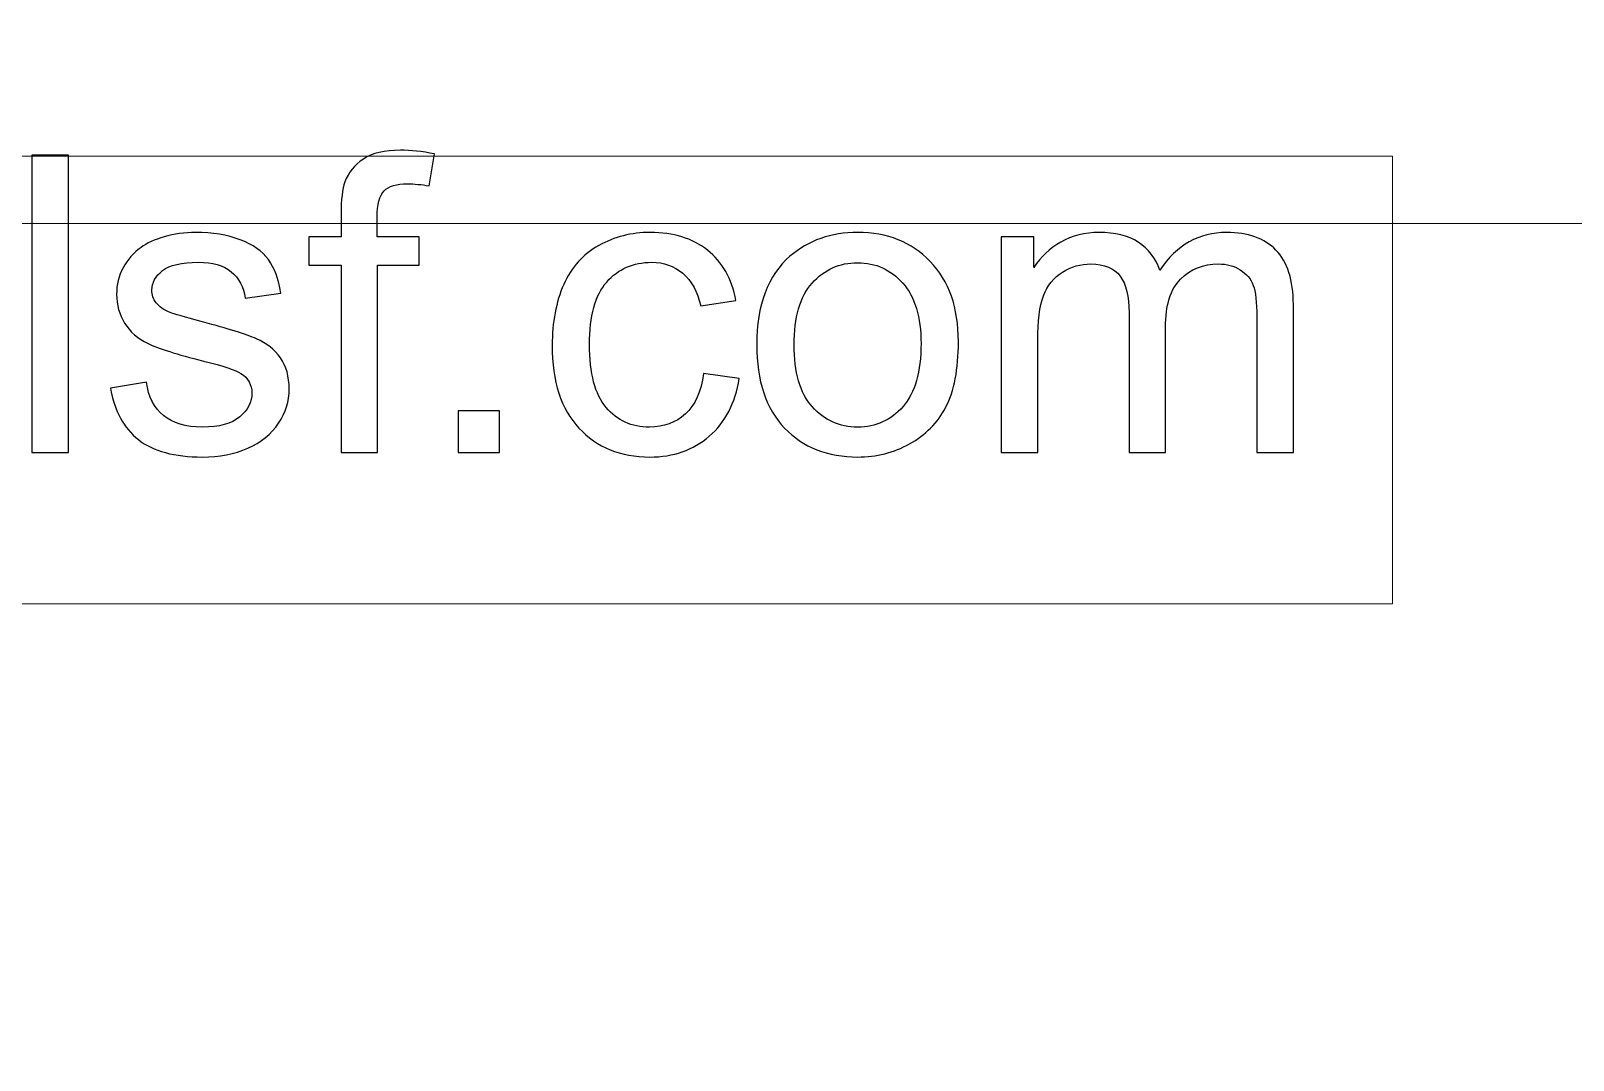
# Model space of a CAD drawing. Header units: centimetres. Extents: x -29.7 to 21.6, y -14.4 to 13.7.
# Drawn here: x -4.229 to -2.969, y -3.823 to -2.983 of the extents above; entities that cross this region are included whole.
import ezdxf

# ---------------------------------------------------------------- set-up
doc = ezdxf.new("R2010")
doc.units = ezdxf.units.CM
doc.header["$MEASUREMENT"] = 0
doc.layers.add('Layer 1', color=7, linetype='Continuous')

msp = doc.modelspace()

# ---------------------------------------------------------------- linework, layer by layer
at = {"layer": 'Layer 1', "color": 1, "lineweight": 9}
for points, knots in [([(-9.03932, -4.44965), (-9.03932, -4.44965), (-9.03932, -0.46166), (-9.03932, -0.46166), (-9.03932, -0.46166), (-9.03932, -0.46166), (0.93059, -0.46166), (0.93059, -0.46166), (0.93059, -0.46166), (0.93059, -0.46166), (0.93059, -4.44965), (0.93059, -4.44965)], [0, 0, 0, 0, 0.25, 0.25, 0.25, 0.25, 0.5, 0.5, 0.5, 0.5, 1, 1, 1, 1]), ([(-1.69979, -3.14012), (-1.69979, -3.14012), (-6.17542, -3.14012), (-6.17542, -3.14012), (-6.17542, -3.14012), (-6.17542, -3.14012), (-6.17542, -2.51611), (-6.17542, -2.51611), (-6.17542, -2.51611), (-6.17542, -2.51611), (-1.69979, -2.51611), (-1.69979, -2.51611), (-1.69979, -2.51611), (-1.69979, -2.51611), (-1.69979, -3.14012), (-1.69979, -3.14012)], [0, 0, 0, 0, 0.2, 0.2, 0.2, 0.2, 0.4, 0.4, 0.4, 0.4, 0.6, 0.6, 0.6, 0.6, 1, 1, 1, 1]), ([(-1.69979, -3.14012), (-1.69979, -3.14012), (-6.17542, -3.14012), (-6.17542, -3.14012), (-6.17542, -3.14012), (-6.17542, -3.14012), (-6.17542, -2.51611), (-6.17542, -2.51611), (-6.17542, -2.51611), (-6.17542, -2.51611), (-1.69979, -2.51611), (-1.69979, -2.51611), (-1.69979, -2.51611), (-1.69979, -2.51611), (-1.69979, -3.14012), (-1.69979, -3.14012)], [0, 0, 0, 0, 0.2, 0.2, 0.2, 0.2, 0.4, 0.4, 0.4, 0.4, 0.6, 0.6, 0.6, 0.6, 1, 1, 1, 1]), ([(-3.11641, -3.45088), (-3.11641, -3.45088), (-5.09791, -3.45088), (-5.09791, -3.45088), (-5.09791, -3.45088), (-5.09791, -3.45088), (-5.09791, -3.08514), (-5.09791, -3.08514), (-5.09791, -3.08514), (-5.09791, -3.08514), (-3.11641, -3.08514), (-3.11641, -3.08514), (-3.11641, -3.08514), (-3.11641, -3.08514), (-3.11641, -3.45088), (-3.11641, -3.45088)], [0, 0, 0, 0, 0.2, 0.2, 0.2, 0.2, 0.4, 0.4, 0.4, 0.4, 0.6, 0.6, 0.6, 0.6, 1, 1, 1, 1]), ([(-3.11641, -3.45088), (-3.11641, -3.45088), (-5.09791, -3.45088), (-5.09791, -3.45088), (-5.09791, -3.45088), (-5.09791, -3.45088), (-5.09791, -3.08514), (-5.09791, -3.08514), (-5.09791, -3.08514), (-5.09791, -3.08514), (-3.11641, -3.08514), (-3.11641, -3.08514), (-3.11641, -3.08514), (-3.11641, -3.08514), (-3.11641, -3.45088), (-3.11641, -3.45088)], [0, 0, 0, 0, 0.2, 0.2, 0.2, 0.2, 0.4, 0.4, 0.4, 0.4, 0.6, 0.6, 0.6, 0.6, 1, 1, 1, 1]), ([(-4.22792, -3.32715), (-4.22792, -3.32715), (-4.22792, -3.08444), (-4.22792, -3.08444), (-4.22792, -3.08444), (-4.22792, -3.08444), (-4.19809, -3.08444), (-4.19809, -3.08444), (-4.19809, -3.08444), (-4.19809, -3.08444), (-4.19809, -3.32715), (-4.19809, -3.32715), (-4.19809, -3.32715), (-4.19809, -3.32715), (-4.22792, -3.32715), (-4.22792, -3.32715)], [0, 0, 0, 0, 0.2, 0.2, 0.2, 0.2, 0.4, 0.4, 0.4, 0.4, 0.6, 0.6, 0.6, 0.6, 1, 1, 1, 1]), ([(-3.97532, -3.32715), (-3.97532, -3.32715), (-3.97532, -3.17427), (-3.97532, -3.17427), (-3.97532, -3.17427), (-3.97532, -3.17427), (-4.00176, -3.17427), (-4.00176, -3.17427), (-4.00176, -3.17427), (-4.00176, -3.17427), (-4.00176, -3.15122), (-4.00176, -3.15122), (-4.00176, -3.15122), (-4.00176, -3.15122), (-3.97532, -3.15122), (-3.97532, -3.15122), (-3.97532, -3.15122), (-3.97532, -3.15122), (-3.97532, -3.13258), (-3.97532, -3.13258), (-3.97532, -3.13258), (-3.97532, -3.12077), (-3.9743, -3.11201), (-3.97221, -3.1063), (-3.97221, -3.1063), (-3.96933, -3.09862), (-3.96436, -3.09235), (-3.95713, -3.08755), (-3.95713, -3.08755), (-3.94995, -3.08275), (-3.93984, -3.08037), (-3.92684, -3.08037), (-3.92684, -3.08037), (-3.91843, -3.08037), (-3.90916, -3.08139), (-3.89899, -3.08337), (-3.89899, -3.08337), (-3.89899, -3.08337), (-3.90345, -3.10947), (-3.90345, -3.10947), (-3.90345, -3.10947), (-3.90967, -3.10839), (-3.91549, -3.10783), (-3.92103, -3.10783), (-3.92103, -3.10783), (-3.93006, -3.10783), (-3.93645, -3.10975), (-3.94023, -3.11359), (-3.94023, -3.11359), (-3.94396, -3.11743), (-3.94583, -3.12461), (-3.94583, -3.13512), (-3.94583, -3.13512), (-3.94583, -3.13512), (-3.94583, -3.15122), (-3.94583, -3.15122), (-3.94583, -3.15122), (-3.94583, -3.15122), (-3.91159, -3.15122), (-3.91159, -3.15122), (-3.91159, -3.15122), (-3.91159, -3.15122), (-3.91159, -3.17427), (-3.91159, -3.17427), (-3.91159, -3.17427), (-3.91159, -3.17427), (-3.94549, -3.17427), (-3.94549, -3.17427), (-3.94549, -3.17427), (-3.94549, -3.17427), (-3.94549, -3.32715), (-3.94549, -3.32715), (-3.94549, -3.32715), (-3.94549, -3.32715), (-3.97532, -3.32715), (-3.97532, -3.32715)], [0, 0, 0, 0, 0.05, 0.05, 0.05, 0.05, 0.1, 0.1, 0.1, 0.1, 0.15, 0.15, 0.15, 0.15, 0.2, 0.2, 0.2, 0.2, 0.25, 0.25, 0.25, 0.25, 0.3, 0.3, 0.3, 0.3, 0.35, 0.35, 0.35, 0.35, 0.4, 0.4, 0.4, 0.4, 0.45, 0.45, 0.45, 0.45, 0.5, 0.5, 0.5, 0.5, 0.55, 0.55, 0.55, 0.55, 0.6, 0.6, 0.6, 0.6, 0.65, 0.65, 0.65, 0.65, 0.7, 0.7, 0.7, 0.7, 0.75, 0.75, 0.75, 0.75, 0.8, 0.8, 0.8, 0.8, 0.85, 0.85, 0.85, 0.85, 0.9, 0.9, 0.9, 0.9, 1, 1, 1, 1]), ([(-4.16379, -3.27461), (-4.16379, -3.27461), (-4.1343, -3.26986), (-4.1343, -3.26986), (-4.1343, -3.26986), (-4.13266, -3.28167), (-4.12803, -3.29071), (-4.12046, -3.29704), (-4.12046, -3.29704), (-4.11289, -3.30331), (-4.10227, -3.30647), (-4.08871, -3.30647), (-4.08871, -3.30647), (-4.07498, -3.30647), (-4.06481, -3.3037), (-4.05814, -3.29811), (-4.05814, -3.29811), (-4.05153, -3.29257), (-4.0482, -3.28602), (-4.0482, -3.27851), (-4.0482, -3.27851), (-4.0482, -3.27178), (-4.05119, -3.26647), (-4.05713, -3.26263), (-4.05713, -3.26263), (-4.06131, -3.25998), (-4.07148, -3.25664), (-4.08763, -3.25252), (-4.08763, -3.25252), (-4.10944, -3.24704), (-4.12453, -3.24229), (-4.133, -3.23828), (-4.133, -3.23828), (-4.14142, -3.23421), (-4.1478, -3.22868), (-4.15215, -3.22156), (-4.15215, -3.22156), (-4.1565, -3.2145), (-4.15871, -3.20664), (-4.15871, -3.19806), (-4.15871, -3.19806), (-4.15871, -3.1902), (-4.1569, -3.18297), (-4.15334, -3.1763), (-4.15334, -3.1763), (-4.14972, -3.16964), (-4.14487, -3.1641), (-4.13871, -3.15969), (-4.13871, -3.15969), (-4.13407, -3.1563), (-4.12775, -3.15342), (-4.11978, -3.15105), (-4.11978, -3.15105), (-4.11176, -3.14868), (-4.10323, -3.14749), (-4.09407, -3.14749), (-4.09407, -3.14749), (-4.08029, -3.14749), (-4.0682, -3.14947), (-4.0578, -3.15348), (-4.0578, -3.15348), (-4.04735, -3.15743), (-4.03967, -3.16286), (-4.0347, -3.16964), (-4.0347, -3.16964), (-4.02978, -3.17647), (-4.02634, -3.18557), (-4.02447, -3.19698), (-4.02447, -3.19698), (-4.02447, -3.19698), (-4.05362, -3.20105), (-4.05362, -3.20105), (-4.05362, -3.20105), (-4.05492, -3.1919), (-4.05876, -3.18472), (-4.06509, -3.17958), (-4.06509, -3.17958), (-4.07142, -3.17444), (-4.08035, -3.1719), (-4.09193, -3.1719), (-4.09193, -3.1719), (-4.10554, -3.1719), (-4.11532, -3.17416), (-4.12114, -3.17868), (-4.12114, -3.17868), (-4.12696, -3.1832), (-4.12989, -3.18851), (-4.12989, -3.19455), (-4.12989, -3.19455), (-4.12989, -3.19839), (-4.12871, -3.2019), (-4.12628, -3.205), (-4.12628, -3.205), (-4.12385, -3.20817), (-4.12006, -3.21082), (-4.11487, -3.21291), (-4.11487, -3.21291), (-4.11187, -3.21404), (-4.10317, -3.21659), (-4.08859, -3.22054), (-4.08859, -3.22054), (-4.06758, -3.22613), (-4.05289, -3.23077), (-4.04453, -3.23433), (-4.04453, -3.23433), (-4.03617, -3.23789), (-4.02961, -3.24314), (-4.02487, -3.24992), (-4.02487, -3.24992), (-4.02006, -3.25676), (-4.01769, -3.26523), (-4.01769, -3.2754), (-4.01769, -3.2754), (-4.01769, -3.28529), (-4.02057, -3.29461), (-4.02639, -3.30336), (-4.02639, -3.30336), (-4.03221, -3.31212), (-4.04057, -3.3189), (-4.05148, -3.3237), (-4.05148, -3.3237), (-4.06244, -3.32851), (-4.07481, -3.33088), (-4.08859, -3.33088), (-4.08859, -3.33088), (-4.11142, -3.33088), (-4.12888, -3.32613), (-4.14085, -3.3167), (-4.14085, -3.3167), (-4.15283, -3.30721), (-4.16046, -3.2932), (-4.16379, -3.27461)], [0, 0, 0, 0, 0.0294118, 0.0294118, 0.0294118, 0.0294118, 0.0588235, 0.0588235, 0.0588235, 0.0588235, 0.0882353, 0.0882353, 0.0882353, 0.0882353, 0.1176471, 0.1176471, 0.1176471, 0.1176471, 0.1470588, 0.1470588, 0.1470588, 0.1470588, 0.1764706, 0.1764706, 0.1764706, 0.1764706, 0.2058824, 0.2058824, 0.2058824, 0.2058824, 0.2352941, 0.2352941, 0.2352941, 0.2352941, 0.2647059, 0.2647059, 0.2647059, 0.2647059, 0.2941176, 0.2941176, 0.2941176, 0.2941176, 0.3235294, 0.3235294, 0.3235294, 0.3235294, 0.3529412, 0.3529412, 0.3529412, 0.3529412, 0.3823529, 0.3823529, 0.3823529, 0.3823529, 0.4117647, 0.4117647, 0.4117647, 0.4117647, 0.4411765, 0.4411765, 0.4411765, 0.4411765, 0.4705882, 0.4705882, 0.4705882, 0.4705882, 0.5, 0.5, 0.5, 0.5, 0.5294118, 0.5294118, 0.5294118, 0.5294118, 0.5588235, 0.5588235, 0.5588235, 0.5588235, 0.5882353, 0.5882353, 0.5882353, 0.5882353, 0.6176471, 0.6176471, 0.6176471, 0.6176471, 0.6470588, 0.6470588, 0.6470588, 0.6470588, 0.6764706, 0.6764706, 0.6764706, 0.6764706, 0.7058824, 0.7058824, 0.7058824, 0.7058824, 0.7352941, 0.7352941, 0.7352941, 0.7352941, 0.7647059, 0.7647059, 0.7647059, 0.7647059, 0.7941176, 0.7941176, 0.7941176, 0.7941176, 0.8235294, 0.8235294, 0.8235294, 0.8235294, 0.8529412, 0.8529412, 0.8529412, 0.8529412, 0.8823529, 0.8823529, 0.8823529, 0.8823529, 0.9117647, 0.9117647, 0.9117647, 0.9117647, 0.9411765, 0.9411765, 0.9411765, 0.9411765, 1, 1, 1, 1]), ([(-3.67916, -3.26274), (-3.67916, -3.26274), (-3.65001, -3.26681), (-3.65001, -3.26681), (-3.65001, -3.26681), (-3.65323, -3.28687), (-3.66137, -3.30252), (-3.67453, -3.31387), (-3.67453, -3.31387), (-3.68769, -3.32523), (-3.70391, -3.33088), (-3.72306, -3.33088), (-3.72306, -3.33088), (-3.74707, -3.33088), (-3.76639, -3.32303), (-3.78097, -3.30732), (-3.78097, -3.30732), (-3.7956, -3.29161), (-3.80289, -3.26913), (-3.80289, -3.23986), (-3.80289, -3.23986), (-3.80289, -3.22088), (-3.79973, -3.20433), (-3.79346, -3.19009), (-3.79346, -3.19009), (-3.78718, -3.17591), (-3.77764, -3.16523), (-3.76476, -3.15817), (-3.76476, -3.15817), (-3.75193, -3.15105), (-3.73798, -3.14749), (-3.72284, -3.14749), (-3.72284, -3.14749), (-3.7038, -3.14749), (-3.68815, -3.15229), (-3.67606, -3.16195), (-3.67606, -3.16195), (-3.66391, -3.17161), (-3.65611, -3.18534), (-3.65272, -3.20308), (-3.65272, -3.20308), (-3.65272, -3.20308), (-3.68154, -3.20749), (-3.68154, -3.20749), (-3.68154, -3.20749), (-3.6843, -3.19568), (-3.68916, -3.18681), (-3.69623, -3.18082), (-3.69623, -3.18082), (-3.70323, -3.17489), (-3.71171, -3.1719), (-3.72165, -3.1719), (-3.72165, -3.1719), (-3.73668, -3.1719), (-3.74888, -3.17726), (-3.75831, -3.188), (-3.75831, -3.188), (-3.76769, -3.19879), (-3.77238, -3.21574), (-3.77238, -3.23902), (-3.77238, -3.23902), (-3.77238, -3.26263), (-3.76786, -3.27975), (-3.75882, -3.29043), (-3.75882, -3.29043), (-3.74973, -3.30111), (-3.73792, -3.30647), (-3.7234, -3.30647), (-3.7234, -3.30647), (-3.71165, -3.30647), (-3.70187, -3.30291), (-3.69408, -3.29574), (-3.69408, -3.29574), (-3.68623, -3.28862), (-3.68125, -3.2776), (-3.67916, -3.26274)], [0, 0, 0, 0, 0.05, 0.05, 0.05, 0.05, 0.1, 0.1, 0.1, 0.1, 0.15, 0.15, 0.15, 0.15, 0.2, 0.2, 0.2, 0.2, 0.25, 0.25, 0.25, 0.25, 0.3, 0.3, 0.3, 0.3, 0.35, 0.35, 0.35, 0.35, 0.4, 0.4, 0.4, 0.4, 0.45, 0.45, 0.45, 0.45, 0.5, 0.5, 0.5, 0.5, 0.55, 0.55, 0.55, 0.55, 0.6, 0.6, 0.6, 0.6, 0.65, 0.65, 0.65, 0.65, 0.7, 0.7, 0.7, 0.7, 0.75, 0.75, 0.75, 0.75, 0.8, 0.8, 0.8, 0.8, 0.85, 0.85, 0.85, 0.85, 0.9, 0.9, 0.9, 0.9, 1, 1, 1, 1]), ([(-3.63577, -3.23918), (-3.63577, -3.2067), (-3.62673, -3.18263), (-3.6086, -3.16698), (-3.6086, -3.16698), (-3.59351, -3.15399), (-3.57504, -3.14749), (-3.55329, -3.14749), (-3.55329, -3.14749), (-3.52916, -3.14749), (-3.50939, -3.1554), (-3.49402, -3.17122), (-3.49402, -3.17122), (-3.47871, -3.18698), (-3.47103, -3.20885), (-3.47103, -3.2367), (-3.47103, -3.2367), (-3.47103, -3.2593), (-3.47442, -3.27704), (-3.4812, -3.28998), (-3.4812, -3.28998), (-3.48798, -3.30291), (-3.49787, -3.31297), (-3.51086, -3.32014), (-3.51086, -3.32014), (-3.5238, -3.32732), (-3.53798, -3.33088), (-3.55329, -3.33088), (-3.55329, -3.33088), (-3.57792, -3.33088), (-3.59781, -3.32303), (-3.61301, -3.30726), (-3.61301, -3.30726), (-3.6282, -3.2915), (-3.63577, -3.26879), (-3.63577, -3.23918)], [0, 0, 0, 0, 0.1, 0.1, 0.1, 0.1, 0.2, 0.2, 0.2, 0.2, 0.3, 0.3, 0.3, 0.3, 0.4, 0.4, 0.4, 0.4, 0.5, 0.5, 0.5, 0.5, 0.6, 0.6, 0.6, 0.6, 0.7, 0.7, 0.7, 0.7, 0.8, 0.8, 0.8, 0.8, 1, 1, 1, 1]), ([(-3.43606, -3.32715), (-3.43606, -3.32715), (-3.43606, -3.15122), (-3.43606, -3.15122), (-3.43606, -3.15122), (-3.43606, -3.15122), (-3.40928, -3.15122), (-3.40928, -3.15122), (-3.40928, -3.15122), (-3.40928, -3.15122), (-3.40928, -3.17608), (-3.40928, -3.17608), (-3.40928, -3.17608), (-3.4038, -3.16749), (-3.39645, -3.16054), (-3.3873, -3.15534), (-3.3873, -3.15534), (-3.37815, -3.15009), (-3.36775, -3.14749), (-3.35606, -3.14749), (-3.35606, -3.14749), (-3.34306, -3.14749), (-3.33239, -3.1502), (-3.32408, -3.15557), (-3.32408, -3.15557), (-3.31578, -3.16099), (-3.3099, -3.16851), (-3.30651, -3.17822), (-3.30651, -3.17822), (-3.2925, -3.15772), (-3.27436, -3.14749), (-3.25199, -3.14749), (-3.25199, -3.14749), (-3.23448, -3.14749), (-3.22097, -3.15229), (-3.2116, -3.16195), (-3.2116, -3.16195), (-3.20216, -3.17161), (-3.19742, -3.18647), (-3.19742, -3.20653), (-3.19742, -3.20653), (-3.19742, -3.20653), (-3.19742, -3.32715), (-3.19742, -3.32715), (-3.19742, -3.32715), (-3.19742, -3.32715), (-3.22725, -3.32715), (-3.22725, -3.32715), (-3.22725, -3.32715), (-3.22725, -3.32715), (-3.22725, -3.21642), (-3.22725, -3.21642), (-3.22725, -3.21642), (-3.22725, -3.20455), (-3.22826, -3.19596), (-3.23018, -3.19071), (-3.23018, -3.19071), (-3.2321, -3.18546), (-3.23561, -3.18128), (-3.24075, -3.17806), (-3.24075, -3.17806), (-3.24583, -3.17483), (-3.25182, -3.17325), (-3.25866, -3.17325), (-3.25866, -3.17325), (-3.27109, -3.17325), (-3.28137, -3.17738), (-3.28956, -3.18557), (-3.28956, -3.18557), (-3.29775, -3.19382), (-3.30182, -3.20698), (-3.30182, -3.22506), (-3.30182, -3.22506), (-3.30182, -3.22506), (-3.30182, -3.32715), (-3.30182, -3.32715), (-3.30182, -3.32715), (-3.30182, -3.32715), (-3.33165, -3.32715), (-3.33165, -3.32715), (-3.33165, -3.32715), (-3.33165, -3.32715), (-3.33165, -3.21297), (-3.33165, -3.21297), (-3.33165, -3.21297), (-3.33165, -3.19975), (-3.33408, -3.18981), (-3.33894, -3.1832), (-3.33894, -3.1832), (-3.3438, -3.17659), (-3.35176, -3.17325), (-3.36278, -3.17325), (-3.36278, -3.17325), (-3.37114, -3.17325), (-3.37888, -3.17546), (-3.386, -3.17986), (-3.386, -3.17986), (-3.39312, -3.18427), (-3.39826, -3.19071), (-3.40148, -3.19924), (-3.40148, -3.19924), (-3.40465, -3.20772), (-3.40623, -3.21998), (-3.40623, -3.23596), (-3.40623, -3.23596), (-3.40623, -3.23596), (-3.40623, -3.32715), (-3.40623, -3.32715), (-3.40623, -3.32715), (-3.40623, -3.32715), (-3.43606, -3.32715), (-3.43606, -3.32715)], [0, 0, 0, 0, 0.0344828, 0.0344828, 0.0344828, 0.0344828, 0.0689655, 0.0689655, 0.0689655, 0.0689655, 0.1034483, 0.1034483, 0.1034483, 0.1034483, 0.137931, 0.137931, 0.137931, 0.137931, 0.1724138, 0.1724138, 0.1724138, 0.1724138, 0.2068966, 0.2068966, 0.2068966, 0.2068966, 0.2413793, 0.2413793, 0.2413793, 0.2413793, 0.2758621, 0.2758621, 0.2758621, 0.2758621, 0.3103448, 0.3103448, 0.3103448, 0.3103448, 0.3448276, 0.3448276, 0.3448276, 0.3448276, 0.3793103, 0.3793103, 0.3793103, 0.3793103, 0.4137931, 0.4137931, 0.4137931, 0.4137931, 0.4482759, 0.4482759, 0.4482759, 0.4482759, 0.4827586, 0.4827586, 0.4827586, 0.4827586, 0.5172414, 0.5172414, 0.5172414, 0.5172414, 0.5517241, 0.5517241, 0.5517241, 0.5517241, 0.5862069, 0.5862069, 0.5862069, 0.5862069, 0.6206897, 0.6206897, 0.6206897, 0.6206897, 0.6551724, 0.6551724, 0.6551724, 0.6551724, 0.6896552, 0.6896552, 0.6896552, 0.6896552, 0.7241379, 0.7241379, 0.7241379, 0.7241379, 0.7586207, 0.7586207, 0.7586207, 0.7586207, 0.7931034, 0.7931034, 0.7931034, 0.7931034, 0.8275862, 0.8275862, 0.8275862, 0.8275862, 0.862069, 0.862069, 0.862069, 0.862069, 0.8965517, 0.8965517, 0.8965517, 0.8965517, 0.9310345, 0.9310345, 0.9310345, 0.9310345, 1, 1, 1, 1]), ([(-3.60527, -3.23924), (-3.60527, -3.26173), (-3.60035, -3.27856), (-3.59052, -3.28969), (-3.59052, -3.28969), (-3.58063, -3.30088), (-3.56826, -3.30647), (-3.55329, -3.30647), (-3.55329, -3.30647), (-3.53849, -3.30647), (-3.52617, -3.30088), (-3.51628, -3.28964), (-3.51628, -3.28964), (-3.50645, -3.27839), (-3.50154, -3.26127), (-3.50154, -3.23828), (-3.50154, -3.23828), (-3.50154, -3.21659), (-3.50651, -3.20015), (-3.5164, -3.18902), (-3.5164, -3.18902), (-3.52628, -3.17783), (-3.5386, -3.17224), (-3.55329, -3.17224), (-3.55329, -3.17224), (-3.56826, -3.17224), (-3.58063, -3.17777), (-3.59052, -3.1889), (-3.59052, -3.1889), (-3.60035, -3.20003), (-3.60527, -3.21681), (-3.60527, -3.23924)], [0, 0, 0, 0, 0.1111111, 0.1111111, 0.1111111, 0.1111111, 0.2222222, 0.2222222, 0.2222222, 0.2222222, 0.3333333, 0.3333333, 0.3333333, 0.3333333, 0.4444444, 0.4444444, 0.4444444, 0.4444444, 0.5555556, 0.5555556, 0.5555556, 0.5555556, 0.6666667, 0.6666667, 0.6666667, 0.6666667, 0.7777778, 0.7777778, 0.7777778, 0.7777778, 1, 1, 1, 1]), ([(-3.87978, -3.32715), (-3.87978, -3.32715), (-3.87978, -3.29325), (-3.87978, -3.29325), (-3.87978, -3.29325), (-3.87978, -3.29325), (-3.84588, -3.29325), (-3.84588, -3.29325), (-3.84588, -3.29325), (-3.84588, -3.29325), (-3.84588, -3.32715), (-3.84588, -3.32715), (-3.84588, -3.32715), (-3.84588, -3.32715), (-3.87978, -3.32715), (-3.87978, -3.32715)], [0, 0, 0, 0, 0.2, 0.2, 0.2, 0.2, 0.4, 0.4, 0.4, 0.4, 0.6, 0.6, 0.6, 0.6, 1, 1, 1, 1])]:
    msp.add_open_spline(points, degree=3, knots=knots, dxfattribs=at)
at = {"layer": 'Layer 1', "color": 250}
for points, knots in [([(-4.22792, -3.32715), (-4.22792, -3.32715), (-4.22792, -3.08444), (-4.22792, -3.08444), (-4.22792, -3.08444), (-4.22792, -3.08444), (-4.19809, -3.08444), (-4.19809, -3.08444), (-4.19809, -3.08444), (-4.19809, -3.08444), (-4.19809, -3.32715), (-4.19809, -3.32715), (-4.19809, -3.32715), (-4.19809, -3.32715), (-4.22792, -3.32715), (-4.22792, -3.32715)], [0, 0, 0, 0, 0.2, 0.2, 0.2, 0.2, 0.4, 0.4, 0.4, 0.4, 0.6, 0.6, 0.6, 0.6, 1, 1, 1, 1]), ([(-3.97532, -3.32715), (-3.97532, -3.32715), (-3.97532, -3.17427), (-3.97532, -3.17427), (-3.97532, -3.17427), (-3.97532, -3.17427), (-4.00176, -3.17427), (-4.00176, -3.17427), (-4.00176, -3.17427), (-4.00176, -3.17427), (-4.00176, -3.15122), (-4.00176, -3.15122), (-4.00176, -3.15122), (-4.00176, -3.15122), (-3.97532, -3.15122), (-3.97532, -3.15122), (-3.97532, -3.15122), (-3.97532, -3.15122), (-3.97532, -3.13258), (-3.97532, -3.13258), (-3.97532, -3.13258), (-3.97532, -3.12077), (-3.9743, -3.11201), (-3.97221, -3.1063), (-3.97221, -3.1063), (-3.96933, -3.09862), (-3.96436, -3.09235), (-3.95713, -3.08755), (-3.95713, -3.08755), (-3.94995, -3.08275), (-3.93984, -3.08037), (-3.92684, -3.08037), (-3.92684, -3.08037), (-3.91843, -3.08037), (-3.90916, -3.08139), (-3.89899, -3.08337), (-3.89899, -3.08337), (-3.89899, -3.08337), (-3.90345, -3.10947), (-3.90345, -3.10947), (-3.90345, -3.10947), (-3.90967, -3.10839), (-3.91549, -3.10783), (-3.92103, -3.10783), (-3.92103, -3.10783), (-3.93006, -3.10783), (-3.93645, -3.10975), (-3.94023, -3.11359), (-3.94023, -3.11359), (-3.94396, -3.11743), (-3.94583, -3.12461), (-3.94583, -3.13512), (-3.94583, -3.13512), (-3.94583, -3.13512), (-3.94583, -3.15122), (-3.94583, -3.15122), (-3.94583, -3.15122), (-3.94583, -3.15122), (-3.91159, -3.15122), (-3.91159, -3.15122), (-3.91159, -3.15122), (-3.91159, -3.15122), (-3.91159, -3.17427), (-3.91159, -3.17427), (-3.91159, -3.17427), (-3.91159, -3.17427), (-3.94549, -3.17427), (-3.94549, -3.17427), (-3.94549, -3.17427), (-3.94549, -3.17427), (-3.94549, -3.32715), (-3.94549, -3.32715), (-3.94549, -3.32715), (-3.94549, -3.32715), (-3.97532, -3.32715), (-3.97532, -3.32715)], [0, 0, 0, 0, 0.05, 0.05, 0.05, 0.05, 0.1, 0.1, 0.1, 0.1, 0.15, 0.15, 0.15, 0.15, 0.2, 0.2, 0.2, 0.2, 0.25, 0.25, 0.25, 0.25, 0.3, 0.3, 0.3, 0.3, 0.35, 0.35, 0.35, 0.35, 0.4, 0.4, 0.4, 0.4, 0.45, 0.45, 0.45, 0.45, 0.5, 0.5, 0.5, 0.5, 0.55, 0.55, 0.55, 0.55, 0.6, 0.6, 0.6, 0.6, 0.65, 0.65, 0.65, 0.65, 0.7, 0.7, 0.7, 0.7, 0.75, 0.75, 0.75, 0.75, 0.8, 0.8, 0.8, 0.8, 0.85, 0.85, 0.85, 0.85, 0.9, 0.9, 0.9, 0.9, 1, 1, 1, 1]), ([(-4.16379, -3.27461), (-4.16379, -3.27461), (-4.1343, -3.26986), (-4.1343, -3.26986), (-4.1343, -3.26986), (-4.13266, -3.28167), (-4.12803, -3.29071), (-4.12046, -3.29704), (-4.12046, -3.29704), (-4.11289, -3.30331), (-4.10227, -3.30647), (-4.08871, -3.30647), (-4.08871, -3.30647), (-4.07498, -3.30647), (-4.06481, -3.3037), (-4.05814, -3.29811), (-4.05814, -3.29811), (-4.05153, -3.29257), (-4.0482, -3.28602), (-4.0482, -3.27851), (-4.0482, -3.27851), (-4.0482, -3.27178), (-4.05119, -3.26647), (-4.05713, -3.26263), (-4.05713, -3.26263), (-4.06131, -3.25998), (-4.07148, -3.25664), (-4.08763, -3.25252), (-4.08763, -3.25252), (-4.10944, -3.24704), (-4.12453, -3.24229), (-4.133, -3.23828), (-4.133, -3.23828), (-4.14142, -3.23421), (-4.1478, -3.22868), (-4.15215, -3.22156), (-4.15215, -3.22156), (-4.1565, -3.2145), (-4.15871, -3.20664), (-4.15871, -3.19806), (-4.15871, -3.19806), (-4.15871, -3.1902), (-4.1569, -3.18297), (-4.15334, -3.1763), (-4.15334, -3.1763), (-4.14972, -3.16964), (-4.14487, -3.1641), (-4.13871, -3.15969), (-4.13871, -3.15969), (-4.13407, -3.1563), (-4.12775, -3.15342), (-4.11978, -3.15105), (-4.11978, -3.15105), (-4.11176, -3.14868), (-4.10323, -3.14749), (-4.09407, -3.14749), (-4.09407, -3.14749), (-4.08029, -3.14749), (-4.0682, -3.14947), (-4.0578, -3.15348), (-4.0578, -3.15348), (-4.04735, -3.15743), (-4.03967, -3.16286), (-4.0347, -3.16964), (-4.0347, -3.16964), (-4.02978, -3.17647), (-4.02634, -3.18557), (-4.02447, -3.19698), (-4.02447, -3.19698), (-4.02447, -3.19698), (-4.05362, -3.20105), (-4.05362, -3.20105), (-4.05362, -3.20105), (-4.05492, -3.1919), (-4.05876, -3.18472), (-4.06509, -3.17958), (-4.06509, -3.17958), (-4.07142, -3.17444), (-4.08035, -3.1719), (-4.09193, -3.1719), (-4.09193, -3.1719), (-4.10554, -3.1719), (-4.11532, -3.17416), (-4.12114, -3.17868), (-4.12114, -3.17868), (-4.12696, -3.1832), (-4.12989, -3.18851), (-4.12989, -3.19455), (-4.12989, -3.19455), (-4.12989, -3.19839), (-4.12871, -3.2019), (-4.12628, -3.205), (-4.12628, -3.205), (-4.12385, -3.20817), (-4.12006, -3.21082), (-4.11487, -3.21291), (-4.11487, -3.21291), (-4.11187, -3.21404), (-4.10317, -3.21659), (-4.08859, -3.22054), (-4.08859, -3.22054), (-4.06758, -3.22613), (-4.05289, -3.23077), (-4.04453, -3.23433), (-4.04453, -3.23433), (-4.03617, -3.23789), (-4.02961, -3.24314), (-4.02487, -3.24992), (-4.02487, -3.24992), (-4.02006, -3.25676), (-4.01769, -3.26523), (-4.01769, -3.2754), (-4.01769, -3.2754), (-4.01769, -3.28529), (-4.02057, -3.29461), (-4.02639, -3.30336), (-4.02639, -3.30336), (-4.03221, -3.31212), (-4.04057, -3.3189), (-4.05148, -3.3237), (-4.05148, -3.3237), (-4.06244, -3.32851), (-4.07481, -3.33088), (-4.08859, -3.33088), (-4.08859, -3.33088), (-4.11142, -3.33088), (-4.12888, -3.32613), (-4.14085, -3.3167), (-4.14085, -3.3167), (-4.15283, -3.30721), (-4.16046, -3.2932), (-4.16379, -3.27461)], [0, 0, 0, 0, 0.0294118, 0.0294118, 0.0294118, 0.0294118, 0.0588235, 0.0588235, 0.0588235, 0.0588235, 0.0882353, 0.0882353, 0.0882353, 0.0882353, 0.1176471, 0.1176471, 0.1176471, 0.1176471, 0.1470588, 0.1470588, 0.1470588, 0.1470588, 0.1764706, 0.1764706, 0.1764706, 0.1764706, 0.2058824, 0.2058824, 0.2058824, 0.2058824, 0.2352941, 0.2352941, 0.2352941, 0.2352941, 0.2647059, 0.2647059, 0.2647059, 0.2647059, 0.2941176, 0.2941176, 0.2941176, 0.2941176, 0.3235294, 0.3235294, 0.3235294, 0.3235294, 0.3529412, 0.3529412, 0.3529412, 0.3529412, 0.3823529, 0.3823529, 0.3823529, 0.3823529, 0.4117647, 0.4117647, 0.4117647, 0.4117647, 0.4411765, 0.4411765, 0.4411765, 0.4411765, 0.4705882, 0.4705882, 0.4705882, 0.4705882, 0.5, 0.5, 0.5, 0.5, 0.5294118, 0.5294118, 0.5294118, 0.5294118, 0.5588235, 0.5588235, 0.5588235, 0.5588235, 0.5882353, 0.5882353, 0.5882353, 0.5882353, 0.6176471, 0.6176471, 0.6176471, 0.6176471, 0.6470588, 0.6470588, 0.6470588, 0.6470588, 0.6764706, 0.6764706, 0.6764706, 0.6764706, 0.7058824, 0.7058824, 0.7058824, 0.7058824, 0.7352941, 0.7352941, 0.7352941, 0.7352941, 0.7647059, 0.7647059, 0.7647059, 0.7647059, 0.7941176, 0.7941176, 0.7941176, 0.7941176, 0.8235294, 0.8235294, 0.8235294, 0.8235294, 0.8529412, 0.8529412, 0.8529412, 0.8529412, 0.8823529, 0.8823529, 0.8823529, 0.8823529, 0.9117647, 0.9117647, 0.9117647, 0.9117647, 0.9411765, 0.9411765, 0.9411765, 0.9411765, 1, 1, 1, 1]), ([(-3.67916, -3.26274), (-3.67916, -3.26274), (-3.65001, -3.26681), (-3.65001, -3.26681), (-3.65001, -3.26681), (-3.65323, -3.28687), (-3.66137, -3.30252), (-3.67453, -3.31387), (-3.67453, -3.31387), (-3.68769, -3.32523), (-3.70391, -3.33088), (-3.72306, -3.33088), (-3.72306, -3.33088), (-3.74707, -3.33088), (-3.76639, -3.32303), (-3.78097, -3.30732), (-3.78097, -3.30732), (-3.7956, -3.29161), (-3.80289, -3.26913), (-3.80289, -3.23986), (-3.80289, -3.23986), (-3.80289, -3.22088), (-3.79973, -3.20433), (-3.79346, -3.19009), (-3.79346, -3.19009), (-3.78718, -3.17591), (-3.77764, -3.16523), (-3.76476, -3.15817), (-3.76476, -3.15817), (-3.75193, -3.15105), (-3.73798, -3.14749), (-3.72284, -3.14749), (-3.72284, -3.14749), (-3.7038, -3.14749), (-3.68815, -3.15229), (-3.67606, -3.16195), (-3.67606, -3.16195), (-3.66391, -3.17161), (-3.65611, -3.18534), (-3.65272, -3.20308), (-3.65272, -3.20308), (-3.65272, -3.20308), (-3.68154, -3.20749), (-3.68154, -3.20749), (-3.68154, -3.20749), (-3.6843, -3.19568), (-3.68916, -3.18681), (-3.69623, -3.18082), (-3.69623, -3.18082), (-3.70323, -3.17489), (-3.71171, -3.1719), (-3.72165, -3.1719), (-3.72165, -3.1719), (-3.73668, -3.1719), (-3.74888, -3.17726), (-3.75831, -3.188), (-3.75831, -3.188), (-3.76769, -3.19879), (-3.77238, -3.21574), (-3.77238, -3.23902), (-3.77238, -3.23902), (-3.77238, -3.26263), (-3.76786, -3.27975), (-3.75882, -3.29043), (-3.75882, -3.29043), (-3.74973, -3.30111), (-3.73792, -3.30647), (-3.7234, -3.30647), (-3.7234, -3.30647), (-3.71165, -3.30647), (-3.70187, -3.30291), (-3.69408, -3.29574), (-3.69408, -3.29574), (-3.68623, -3.28862), (-3.68125, -3.2776), (-3.67916, -3.26274)], [0, 0, 0, 0, 0.05, 0.05, 0.05, 0.05, 0.1, 0.1, 0.1, 0.1, 0.15, 0.15, 0.15, 0.15, 0.2, 0.2, 0.2, 0.2, 0.25, 0.25, 0.25, 0.25, 0.3, 0.3, 0.3, 0.3, 0.35, 0.35, 0.35, 0.35, 0.4, 0.4, 0.4, 0.4, 0.45, 0.45, 0.45, 0.45, 0.5, 0.5, 0.5, 0.5, 0.55, 0.55, 0.55, 0.55, 0.6, 0.6, 0.6, 0.6, 0.65, 0.65, 0.65, 0.65, 0.7, 0.7, 0.7, 0.7, 0.75, 0.75, 0.75, 0.75, 0.8, 0.8, 0.8, 0.8, 0.85, 0.85, 0.85, 0.85, 0.9, 0.9, 0.9, 0.9, 1, 1, 1, 1]), ([(-3.63577, -3.23918), (-3.63577, -3.2067), (-3.62673, -3.18263), (-3.6086, -3.16698), (-3.6086, -3.16698), (-3.59351, -3.15399), (-3.57504, -3.14749), (-3.55329, -3.14749), (-3.55329, -3.14749), (-3.52916, -3.14749), (-3.50939, -3.1554), (-3.49402, -3.17122), (-3.49402, -3.17122), (-3.47871, -3.18698), (-3.47103, -3.20885), (-3.47103, -3.2367), (-3.47103, -3.2367), (-3.47103, -3.2593), (-3.47442, -3.27704), (-3.4812, -3.28998), (-3.4812, -3.28998), (-3.48798, -3.30291), (-3.49787, -3.31297), (-3.51086, -3.32014), (-3.51086, -3.32014), (-3.5238, -3.32732), (-3.53798, -3.33088), (-3.55329, -3.33088), (-3.55329, -3.33088), (-3.57792, -3.33088), (-3.59781, -3.32303), (-3.61301, -3.30726), (-3.61301, -3.30726), (-3.6282, -3.2915), (-3.63577, -3.26879), (-3.63577, -3.23918)], [0, 0, 0, 0, 0.1, 0.1, 0.1, 0.1, 0.2, 0.2, 0.2, 0.2, 0.3, 0.3, 0.3, 0.3, 0.4, 0.4, 0.4, 0.4, 0.5, 0.5, 0.5, 0.5, 0.6, 0.6, 0.6, 0.6, 0.7, 0.7, 0.7, 0.7, 0.8, 0.8, 0.8, 0.8, 1, 1, 1, 1]), ([(-3.43606, -3.32715), (-3.43606, -3.32715), (-3.43606, -3.15122), (-3.43606, -3.15122), (-3.43606, -3.15122), (-3.43606, -3.15122), (-3.40928, -3.15122), (-3.40928, -3.15122), (-3.40928, -3.15122), (-3.40928, -3.15122), (-3.40928, -3.17608), (-3.40928, -3.17608), (-3.40928, -3.17608), (-3.4038, -3.16749), (-3.39645, -3.16054), (-3.3873, -3.15534), (-3.3873, -3.15534), (-3.37815, -3.15009), (-3.36775, -3.14749), (-3.35606, -3.14749), (-3.35606, -3.14749), (-3.34306, -3.14749), (-3.33239, -3.1502), (-3.32408, -3.15557), (-3.32408, -3.15557), (-3.31578, -3.16099), (-3.3099, -3.16851), (-3.30651, -3.17822), (-3.30651, -3.17822), (-3.2925, -3.15772), (-3.27436, -3.14749), (-3.25199, -3.14749), (-3.25199, -3.14749), (-3.23448, -3.14749), (-3.22097, -3.15229), (-3.2116, -3.16195), (-3.2116, -3.16195), (-3.20216, -3.17161), (-3.19742, -3.18647), (-3.19742, -3.20653), (-3.19742, -3.20653), (-3.19742, -3.20653), (-3.19742, -3.32715), (-3.19742, -3.32715), (-3.19742, -3.32715), (-3.19742, -3.32715), (-3.22725, -3.32715), (-3.22725, -3.32715), (-3.22725, -3.32715), (-3.22725, -3.32715), (-3.22725, -3.21642), (-3.22725, -3.21642), (-3.22725, -3.21642), (-3.22725, -3.20455), (-3.22826, -3.19596), (-3.23018, -3.19071), (-3.23018, -3.19071), (-3.2321, -3.18546), (-3.23561, -3.18128), (-3.24075, -3.17806), (-3.24075, -3.17806), (-3.24583, -3.17483), (-3.25182, -3.17325), (-3.25866, -3.17325), (-3.25866, -3.17325), (-3.27109, -3.17325), (-3.28137, -3.17738), (-3.28956, -3.18557), (-3.28956, -3.18557), (-3.29775, -3.19382), (-3.30182, -3.20698), (-3.30182, -3.22506), (-3.30182, -3.22506), (-3.30182, -3.22506), (-3.30182, -3.32715), (-3.30182, -3.32715), (-3.30182, -3.32715), (-3.30182, -3.32715), (-3.33165, -3.32715), (-3.33165, -3.32715), (-3.33165, -3.32715), (-3.33165, -3.32715), (-3.33165, -3.21297), (-3.33165, -3.21297), (-3.33165, -3.21297), (-3.33165, -3.19975), (-3.33408, -3.18981), (-3.33894, -3.1832), (-3.33894, -3.1832), (-3.3438, -3.17659), (-3.35176, -3.17325), (-3.36278, -3.17325), (-3.36278, -3.17325), (-3.37114, -3.17325), (-3.37888, -3.17546), (-3.386, -3.17986), (-3.386, -3.17986), (-3.39312, -3.18427), (-3.39826, -3.19071), (-3.40148, -3.19924), (-3.40148, -3.19924), (-3.40465, -3.20772), (-3.40623, -3.21998), (-3.40623, -3.23596), (-3.40623, -3.23596), (-3.40623, -3.23596), (-3.40623, -3.32715), (-3.40623, -3.32715), (-3.40623, -3.32715), (-3.40623, -3.32715), (-3.43606, -3.32715), (-3.43606, -3.32715)], [0, 0, 0, 0, 0.0344828, 0.0344828, 0.0344828, 0.0344828, 0.0689655, 0.0689655, 0.0689655, 0.0689655, 0.1034483, 0.1034483, 0.1034483, 0.1034483, 0.137931, 0.137931, 0.137931, 0.137931, 0.1724138, 0.1724138, 0.1724138, 0.1724138, 0.2068966, 0.2068966, 0.2068966, 0.2068966, 0.2413793, 0.2413793, 0.2413793, 0.2413793, 0.2758621, 0.2758621, 0.2758621, 0.2758621, 0.3103448, 0.3103448, 0.3103448, 0.3103448, 0.3448276, 0.3448276, 0.3448276, 0.3448276, 0.3793103, 0.3793103, 0.3793103, 0.3793103, 0.4137931, 0.4137931, 0.4137931, 0.4137931, 0.4482759, 0.4482759, 0.4482759, 0.4482759, 0.4827586, 0.4827586, 0.4827586, 0.4827586, 0.5172414, 0.5172414, 0.5172414, 0.5172414, 0.5517241, 0.5517241, 0.5517241, 0.5517241, 0.5862069, 0.5862069, 0.5862069, 0.5862069, 0.6206897, 0.6206897, 0.6206897, 0.6206897, 0.6551724, 0.6551724, 0.6551724, 0.6551724, 0.6896552, 0.6896552, 0.6896552, 0.6896552, 0.7241379, 0.7241379, 0.7241379, 0.7241379, 0.7586207, 0.7586207, 0.7586207, 0.7586207, 0.7931034, 0.7931034, 0.7931034, 0.7931034, 0.8275862, 0.8275862, 0.8275862, 0.8275862, 0.862069, 0.862069, 0.862069, 0.862069, 0.8965517, 0.8965517, 0.8965517, 0.8965517, 0.9310345, 0.9310345, 0.9310345, 0.9310345, 1, 1, 1, 1]), ([(-3.60527, -3.23924), (-3.60527, -3.26173), (-3.60035, -3.27856), (-3.59052, -3.28969), (-3.59052, -3.28969), (-3.58063, -3.30088), (-3.56826, -3.30647), (-3.55329, -3.30647), (-3.55329, -3.30647), (-3.53849, -3.30647), (-3.52617, -3.30088), (-3.51628, -3.28964), (-3.51628, -3.28964), (-3.50645, -3.27839), (-3.50154, -3.26127), (-3.50154, -3.23828), (-3.50154, -3.23828), (-3.50154, -3.21659), (-3.50651, -3.20015), (-3.5164, -3.18902), (-3.5164, -3.18902), (-3.52628, -3.17783), (-3.5386, -3.17224), (-3.55329, -3.17224), (-3.55329, -3.17224), (-3.56826, -3.17224), (-3.58063, -3.17777), (-3.59052, -3.1889), (-3.59052, -3.1889), (-3.60035, -3.20003), (-3.60527, -3.21681), (-3.60527, -3.23924)], [0, 0, 0, 0, 0.1111111, 0.1111111, 0.1111111, 0.1111111, 0.2222222, 0.2222222, 0.2222222, 0.2222222, 0.3333333, 0.3333333, 0.3333333, 0.3333333, 0.4444444, 0.4444444, 0.4444444, 0.4444444, 0.5555556, 0.5555556, 0.5555556, 0.5555556, 0.6666667, 0.6666667, 0.6666667, 0.6666667, 0.7777778, 0.7777778, 0.7777778, 0.7777778, 1, 1, 1, 1]), ([(-3.87978, -3.32715), (-3.87978, -3.32715), (-3.87978, -3.29325), (-3.87978, -3.29325), (-3.87978, -3.29325), (-3.87978, -3.29325), (-3.84588, -3.29325), (-3.84588, -3.29325), (-3.84588, -3.29325), (-3.84588, -3.29325), (-3.84588, -3.32715), (-3.84588, -3.32715), (-3.84588, -3.32715), (-3.84588, -3.32715), (-3.87978, -3.32715), (-3.87978, -3.32715)], [0, 0, 0, 0, 0.2, 0.2, 0.2, 0.2, 0.4, 0.4, 0.4, 0.4, 0.6, 0.6, 0.6, 0.6, 1, 1, 1, 1])]:
    msp.add_open_spline(points, degree=3, knots=knots, dxfattribs=at)

doc.saveas('drawing.dxf')
